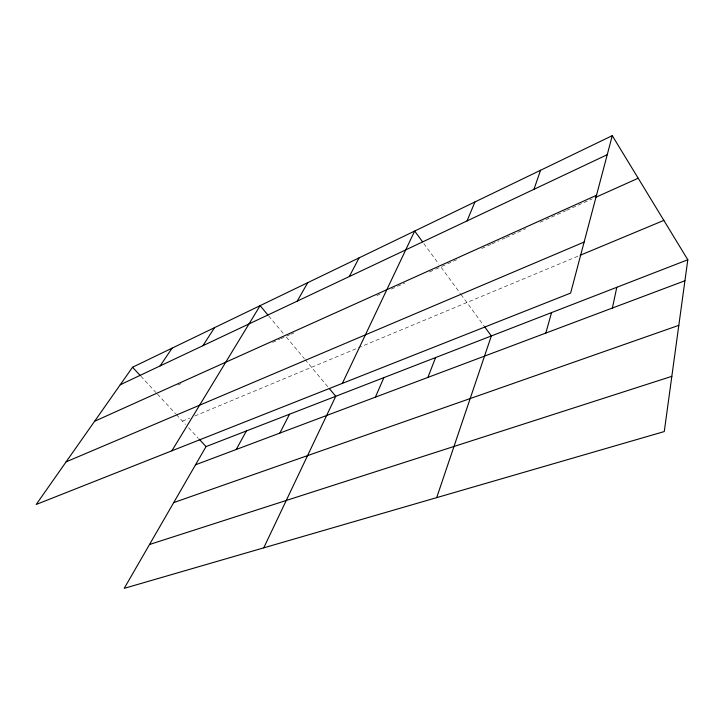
<?xml version="1.0" encoding="UTF-8"?>
<svg xmlns="http://www.w3.org/2000/svg" width="724" height="724" viewBox="0 0 724 724"><rect width="100%" height="100%" fill="white"/><g stroke="black" fill="none" stroke-linecap="round" stroke-linejoin="round"><path stroke-width="0.54" stroke-dasharray="3.62 2.71" d="M177.905 384.978L180.973 383.602M272.604 342.443L279.736 339.239M280.749 338.778L285.844 336.497L304.415 358.742M286.858 336.036L289.917 334.669M290.93 334.207L293.989 332.832M376.951 295.564L380.046 294.179M391.376 289.084L396.535 286.776M397.567 286.315L404.779 283.075M429.513 271.962L434.662 269.645M435.694 269.183L440.844 266.866L460.383 293.609M441.866 266.414L459.242 258.604M481.722 248.513L490.917 244.377M491.94 243.916L499.089 240.703M502.157 239.327L505.234 237.952M506.257 237.49L525.715 228.748M540.05 222.304L565.652 210.811M566.675 210.349L592.214 198.874M182.448 421.133L189.652 418.128M194.792 415.983L579.082 255.735M140.845 376.209L155.959 392.526M157.47 394.155L175.633 413.775M176.394 414.59L185.489 424.418M188.539 427.703L198.43 438.382M268.685 315.936L283.699 333.927M305.121 359.593L328.633 387.765M423.83 243.581L438.88 264.179M461.034 294.496L484.066 326.017"/><path stroke-width="1.09" d="M687.8 259.762L664.27 431.567L124.211 588.35L206.032 446.599L687.8 259.762L612.278 135.65L132.537 367.24L36.2 504.465L570.621 293.093L612.278 135.65M612.386 308.035L616.812 287.292M545.815 333.067L551.552 312.605M436.69 497.632L491.334 335.954L484.727 326.913M533.95 189.308L540.557 170.276M427.884 377.421L435.604 357.566M467.043 220.92L474.935 201.951M375.403 397.15L383.883 377.62M263.744 547.842L335.755 396.29L329.348 388.616M342.362 383.376L414.662 231.047L422.517 241.789M279.853 433.079L289.528 414.219M349.294 276.55L359.104 257.862M236.259 449.477L246.386 430.943M297.22 301.148L307.745 282.659M171.896 450.799L260.106 305.655L267.971 315.076M202.919 345.701L214.512 327.664M160.113 365.919L172.095 348.135M120.229 384.761L607.237 154.692M94.609 421.259L596.495 195.299M595.282 197.498L638.188 178.231M66.128 461.84L584.123 242.06M580.123 255.301L663.845 220.395M195.534 464.79L684.922 280.758M173.706 502.592L678.813 325.348M149.524 544.493L671.836 376.335M132.537 367.24L140.085 375.394M199.191 439.206L206.032 446.599"/></g></svg>
